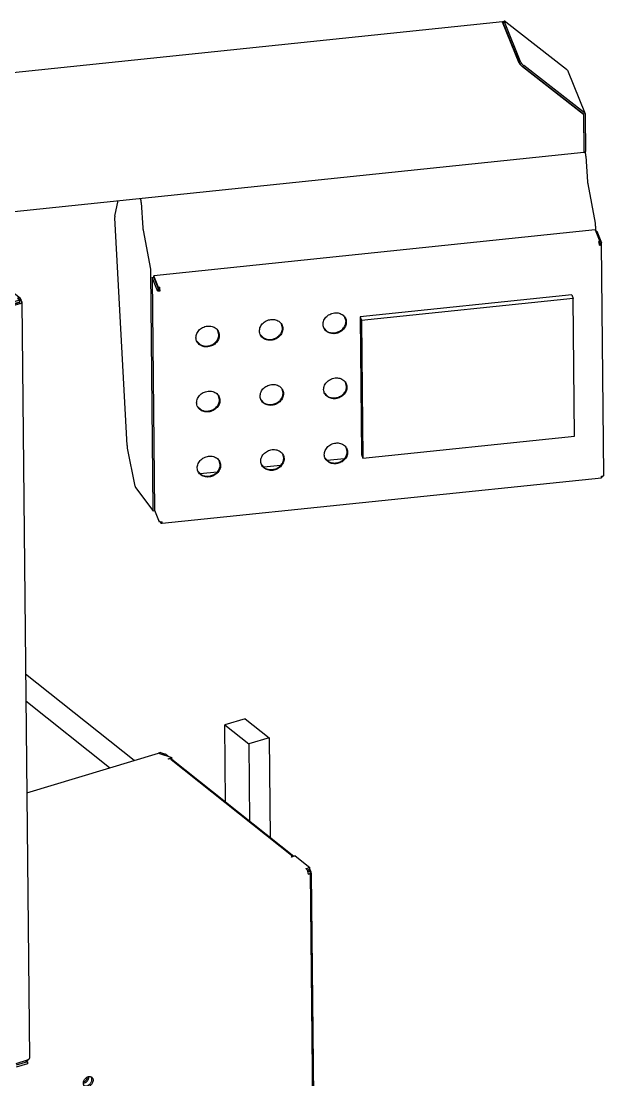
# Model space of a CAD drawing. Header units: millimetres. Extents: x -4653 to 8979, y -13943 to 4840.
# Drawn here: x 6549 to 7089, y -1899 to -918 of the extents above; entities that cross this region are included whole.
import ezdxf

# ---------------------------------------------------------------- set-up
doc = ezdxf.new("R2010")
doc.units = ezdxf.units.MM

# ---------------------------------------------------------------- blocks, each defined once
blk = doc.blocks.new('1__226', base_point=(6737.72, -1674.73))
at = {"color": 7, "linetype": 'Continuous'}
for p, q in [((6756.53, -1564.53), (6737.72, -1570.22)), ((6756.53, -1564.53), (6778.81, -1582.26)), ((6737.72, -1570.22), (6759.99, -1587.95)), ((6738.42, -1641.84), (6737.72, -1570.22)), ((6778.81, -1582.26), (6759.99, -1587.95)), ((6759.99, -1587.95), (6760.7, -1659.58)), ((6778.81, -1582.26), (6779.72, -1674.73))]:
    blk.add_line(p, q, dxfattribs=at)
blk = doc.blocks.new('RICEVITORE__227', base_point=(6737.72, -1674.73))
blk.add_blockref('1__226', (6737.72, -1674.73))
blk = doc.blocks.new('BARRIERA_EMETT__RICEVIT_-AS1-LD-HR-010-JV__228', base_point=(6737.72, -1674.73))
blk.add_blockref('RICEVITORE__227', (6737.72, -1674.73))
blk = doc.blocks.new('GR_QUADRO_ELETTRICO__229', base_point=(5990.94, -1674.73))
blk.add_blockref('BARRIERA_EMETT__RICEVIT_-AS1-LD-HR-010-JV__228', (6737.72, -1674.73))
blk = doc.blocks.new('Lamiera_fe_sp_15-10_sv___230', base_point=(6535.42, -1095.32))
at = {"color": 7, "linetype": 'Continuous'}
for p, q in [((6995.06, -919.07), (6535.42, -966.83)), ((6994.95, -919.1), (6994.94, -919.41)), ((7010.48, -957.5), (6994.94, -919.41)), ((6995.06, -919.07), (6994.95, -919.1)), ((6995.33, -919.13), (6995.06, -919.07)), ((6995.79, -919.38), (6995.33, -919.13)), ((7010.48, -957.5), (7010.85, -958.1)), ((7010.85, -958.1), (7011.55, -958.9)), ((7011.55, -958.9), (7012.45, -959.79)), ((7012.45, -959.79), (7013.44, -960.62)), ((7070.14, -1004.83), (7013.44, -960.62)), ((7070.34, -1004.98), (7070.14, -1004.83)), ((7070.67, -1038.57), (7070.34, -1004.98)), ((6536.69, -1095.32), (7070.42, -1039.86))]:
    blk.add_line(p, q, dxfattribs=at)
blk.add_spline([(7070.42, -1039.86), (7070.43, -1039.85), (7070.51, -1039.75), (7070.6, -1039.54), (7070.64, -1039.28), (7070.66, -1038.95), (7070.67, -1038.57)], degree=3, dxfattribs=at)
blk = doc.blocks.new('Lamiera___231', base_point=(6995.56, -1039.48))
at = {"color": 7, "linetype": 'Continuous'}
for p, q in [((6995.63, -919.54), (6996.66, -918.51)), ((7011, -957.63), (6995.66, -920.02)), ((7012.03, -956.6), (6996.69, -918.99)), ((6998.2, -919.2), (7054.43, -963.04)), ((7069.9, -1004.54), (7013.68, -960.7)), ((7070.93, -1003.5), (7014.71, -959.66)), ((7055.14, -963.97), (7071.65, -1004.44)), ((7070.67, -1038.57), (7070.34, -1005.42)), ((7071.81, -1005.26), (7071.65, -1004.44)), ((7072.15, -1039.33), (7071.81, -1005.26)), ((7070.68, -1039.48), (7070.67, -1038.57)), ((7070.68, -1039.48), (7072.15, -1039.33))]:
    blk.add_line(p, q, dxfattribs=at)
for points in [[(6995.63, -919.54), (6995.6, -919.79), (6995.66, -920.02)], [(6996.66, -918.51), (6996.63, -918.75), (6996.69, -918.99)], [(6998.2, -919.2), (6997.84, -918.93), (6997.5, -918.71), (6997.21, -918.56), (6996.97, -918.47), (6996.76, -918.48), (6996.66, -918.51)], [(7011, -957.63), (7011.22, -958.06), (7011.57, -958.57), (7012.02, -959.12), (7012.55, -959.69), (7013.12, -960.23), (7013.68, -960.7)], [(7012.03, -956.6), (7012.25, -957.02), (7012.6, -957.53), (7013.05, -958.09), (7013.58, -958.65), (7014.15, -959.19), (7014.71, -959.66)], [(7055.14, -963.97), (7054.85, -963.46), (7054.43, -963.04)], [(7070.34, -1005.42), (7070.31, -1005.16), (7070.22, -1004.93), (7070.09, -1004.71), (7069.9, -1004.54)], [(7071.65, -1004.44), (7071.35, -1003.93), (7070.93, -1003.5)]]:
    blk.add_spline(points, degree=3, dxfattribs=at)
blk = doc.blocks.new('RBTISALDA001273_A__232', base_point=(6535.42, -1095.32))
for name, p in [('Lamiera_fe_sp_15-10_sv___230', (6535.42, -1095.32)), ('Lamiera___231', (6995.56, -1039.48))]:
    blk.add_blockref(name, p)
blk = doc.blocks.new('CASSETTA__233', base_point=(6635.64, -1371.92))
at = {"color": 7, "linetype": 'Continuous'}
for p, q in [((7070.56, -1039.67), (7071.44, -1039.87)), ((7072.28, -1043.51), (7073.78, -1067.19)), ((7074.04, -1069.26), (7080.97, -1105.43)), ((6635.72, -1098.94), (6638.75, -1084.71)), ((6659.11, -1082.6), (6659.53, -1082.69)), ((6660.29, -1086.31), (6661.79, -1109.99)), ((6647.11, -1311.64), (6635.66, -1100.77)), ((6662.05, -1112.07), (6668.98, -1148.24)), ((7081.25, -1108.28), (7081.3, -1113.08)), ((6671.43, -1370.36), (6669.26, -1151.09)), ((6654.53, -1349.16), (6647.4, -1314)), ((6832.62, -1325.18), (6848.28, -1323.55)), ((6773.77, -1331.3), (6789.43, -1329.67)), ((6714.91, -1337.41), (6730.57, -1335.78)), ((6654.9, -1350.4), (6671.01, -1371.82)), ((6671.16, -1371.92), (6672.6, -1371.76))]:
    blk.add_line(p, q, dxfattribs=at)
for points in [[(7072.28, -1043.51), (7072.22, -1042.86), (7072.15, -1042.21), (7072.05, -1041.59), (7071.93, -1041.04), (7071.81, -1040.56), (7071.68, -1040.2), (7071.53, -1039.96), (7071.44, -1039.87)], [(7073.78, -1067.19), (7073.82, -1067.72), (7073.88, -1068.25), (7073.95, -1068.77), (7074.04, -1069.26)], [(6660.29, -1086.31), (6660.23, -1085.66), (6660.16, -1085.02), (6660.06, -1084.4), (6659.95, -1083.84), (6659.82, -1083.37), (6659.69, -1083.01), (6659.58, -1082.78), (6659.53, -1082.69)], [(6635.72, -1098.94), (6635.67, -1099.28), (6635.65, -1099.71), (6635.64, -1100.21), (6635.66, -1100.77)], [(7081.25, -1108.28), (7081.23, -1107.59), (7081.17, -1106.86), (7081.08, -1106.12), (7080.97, -1105.43)], [(6661.79, -1109.99), (6661.83, -1110.52), (6661.89, -1111.06), (6661.96, -1111.58), (6662.05, -1112.07)], [(6669.26, -1151.09), (6669.24, -1150.4), (6669.18, -1149.66), (6669.09, -1148.93), (6668.98, -1148.24)], [(6647.11, -1311.64), (6647.15, -1312.24), (6647.22, -1312.85), (6647.3, -1313.45), (6647.4, -1314)], [(6654.53, -1349.16), (6654.64, -1349.62), (6654.75, -1350.01), (6654.85, -1350.29), (6654.9, -1350.4)], [(6671.01, -1371.82), (6671.03, -1371.83), (6671.16, -1371.92)], [(6671.16, -1371.92), (6671.24, -1371.8), (6671.36, -1371.48), (6671.41, -1370.99), (6671.43, -1370.36)]]:
    blk.add_spline(points, degree=3, dxfattribs=at)
blk = doc.blocks.new('COPERCHIO__234', base_point=(6670.35, -1383.59))
at = {"color": 7, "linetype": 'Continuous'}
for p, q in [((7080.79, -1111.82), (6671.88, -1154.3)), ((7080.79, -1111.82), (7085.16, -1122.53)), ((7082.34, -1113.03), (7081.33, -1113.14)), ((7082.34, -1113.03), (7086.71, -1123.74)), ((7085.16, -1122.53), (7084.25, -1122.63)), ((7085.24, -1123.9), (7084.57, -1123.89)), ((7085.24, -1123.9), (7085.16, -1122.53)), ((7085.17, -1123.72), (7085.24, -1123.9)), ((7085.24, -1123.9), (7086.71, -1123.74)), ((7085.25, -1124.71), (7085.24, -1123.9)), ((7086.72, -1124.55), (7085.25, -1124.71)), ((7086.72, -1124.55), (7086.71, -1123.74)), ((7086.77, -1124.78), (7086.72, -1124.55)), ((7088.88, -1338.79), (7086.77, -1124.78)), ((6670.35, -1155.84), (6671.83, -1155.68)), ((6670.35, -1155.84), (6672.48, -1371.46)), ((6674.72, -1166.55), (6670.35, -1155.84)), ((6671.83, -1155.68), (6671.88, -1154.3)), ((6676.19, -1166.39), (6671.83, -1155.68)), ((6676.19, -1166.39), (6671.83, -1155.68)), ((6676.25, -1165.02), (6671.88, -1154.3)), ((6674.72, -1166.55), (6676.19, -1166.39)), ((6674.72, -1166.55), (6674.73, -1167.36)), ((6676.25, -1165.02), (6676.19, -1166.39)), ((6677.17, -1166.23), (6676.19, -1166.39)), ((6676.19, -1166.39), (6676.2, -1167.21)), ((6677.16, -1164.92), (6676.25, -1165.02)), ((6677.16, -1164.92), (6677.17, -1166.23)), ((6674.73, -1167.36), (6676.2, -1167.21)), ((6677.67, -1168.29), (6677.38, -1167.58)), ((6849.99, -1196.43), (6849.04, -1192.95)), ((6732.28, -1208.66), (6731.33, -1205.18)), ((6791.14, -1202.54), (6790.19, -1199.06)), ((6829.65, -1202.86), (6832.55, -1205.76)), ((6711.94, -1215.09), (6714.84, -1217.99)), ((6770.8, -1208.97), (6773.69, -1211.87)), ((6850.59, -1256.7), (6849.64, -1253.22)), ((6791.73, -1262.81), (6790.78, -1259.33)), ((6830.25, -1263.13), (6833.14, -1266.03)), ((6732.87, -1268.93), (6731.92, -1265.45)), ((6771.39, -1269.24), (6774.29, -1272.14)), ((6712.54, -1275.36), (6715.43, -1278.26)), ((6851.18, -1316.97), (6850.23, -1313.49)), ((6792.33, -1323.08), (6791.37, -1319.6)), ((6830.84, -1323.4), (6833.74, -1326.3)), ((6733.47, -1329.2), (6732.52, -1325.72)), ((6771.99, -1329.51), (6774.88, -1332.41)), ((6679.55, -1383.59), (7086.64, -1341.3)), ((6713.13, -1335.63), (6716.03, -1338.53)), ((7086.79, -1340.96), (7087.31, -1340.9)), ((7087.31, -1340.9), (7087.24, -1339.96)), ((7088.84, -1339.37), (7088.46, -1339.5)), ((7088.84, -1339.37), (7088.88, -1338.97)), ((6672.48, -1371.46), (6676.85, -1382.17)), ((6676.84, -1381.36), (6676.85, -1382.17)), ((6677.79, -1382.08), (6676.85, -1382.17)), ((6677.79, -1382.08), (6678.4, -1383.39)), ((6678.39, -1382.22), (6678.4, -1383.39)), ((6679.32, -1383.29), (6679.31, -1382.3)), ((6678.4, -1383.39), (6679.32, -1383.29))]:
    blk.add_line(p, q, dxfattribs=at)
for points in [[(7084.75, -1126), (7084.78, -1125.4), (7084.73, -1124.76), (7084.6, -1124.11), (7084.49, -1123.51), (7084.37, -1123.01), (7084.25, -1122.63)], [(7084.75, -1126), (7085.3, -1125.91), (7085.79, -1125.76), (7086.2, -1125.56), (7086.51, -1125.33), (7086.7, -1125.06), (7086.77, -1124.78)], [(7084.82, -1125.21), (7085.04, -1125.11), (7085.19, -1124.99), (7085.25, -1124.81), (7085.25, -1124.71)], [(6677.67, -1168.29), (6677.65, -1167.69), (6677.59, -1167.04), (6677.51, -1166.4), (6677.41, -1165.81), (6677.29, -1165.3), (6677.16, -1164.92)], [(6677.38, -1167.58), (6677.37, -1167.34), (6677.35, -1167.08), (6677.31, -1166.82), (6677.27, -1166.59), (6677.21, -1166.35), (6677.17, -1166.23)], [(6674.73, -1167.36), (6674.94, -1167.66), (6675.3, -1167.92), (6675.79, -1168.13), (6676.38, -1168.26), (6677.02, -1168.32), (6677.67, -1168.29)], [(6676.2, -1167.21), (6676.27, -1167.29), (6676.43, -1167.43), (6676.63, -1167.51), (6676.86, -1167.57), (6677.12, -1167.59), (6677.38, -1167.58)], [(6770.45, -1208.53), (6771.41, -1210.26), (6772.78, -1211.72), (6774.49, -1212.87), (6776.47, -1213.65), (6778.63, -1214.02), (6780.88, -1213.97), (6783.12, -1213.5), (6785.25, -1212.63), (6787.17, -1211.4), (6788.82, -1209.86), (6790.1, -1208.09), (6790.97, -1206.15), (6791.39, -1204.13), (6791.34, -1202.13), (6790.82, -1200.22), (6789.86, -1198.5), (6788.49, -1197.03), (6786.78, -1195.88), (6784.8, -1195.1), (6782.64, -1194.73), (6780.4, -1194.78), (6778.16, -1195.25), (6776.03, -1196.12), (6774.1, -1197.35), (6772.46, -1198.89), (6771.17, -1200.66), (6770.3, -1202.6), (6769.88, -1204.62), (6769.93, -1206.62), (6770.45, -1208.53)], [(6829.31, -1202.41), (6830.27, -1204.14), (6831.64, -1205.61), (6833.35, -1206.76), (6835.33, -1207.53), (6837.49, -1207.9), (6839.73, -1207.85), (6841.97, -1207.38), (6844.1, -1206.51), (6846.03, -1205.28), (6847.67, -1203.75), (6848.96, -1201.97), (6849.83, -1200.03), (6850.25, -1198.02), (6850.2, -1196.01), (6849.68, -1194.11), (6848.71, -1192.38), (6847.35, -1190.91), (6845.64, -1189.76), (6843.66, -1188.99), (6841.5, -1188.62), (6839.25, -1188.67), (6837.01, -1189.14), (6834.88, -1190.01), (6832.96, -1191.24), (6831.31, -1192.77), (6830.03, -1194.55), (6829.16, -1196.49), (6828.74, -1198.5), (6828.79, -1200.51), (6829.31, -1202.41)], [(6711.6, -1214.64), (6712.56, -1216.37), (6713.93, -1217.84), (6715.64, -1218.99), (6717.61, -1219.76), (6719.77, -1220.13), (6722.02, -1220.08), (6724.26, -1219.61), (6726.39, -1218.74), (6728.32, -1217.51), (6729.96, -1215.98), (6731.24, -1214.2), (6732.12, -1212.26), (6732.54, -1210.25), (6732.48, -1208.24), (6731.97, -1206.34), (6731, -1204.61), (6729.64, -1203.14), (6727.93, -1201.99), (6725.95, -1201.22), (6723.79, -1200.85), (6721.54, -1200.9), (6719.3, -1201.37), (6717.17, -1202.24), (6715.24, -1203.47), (6713.6, -1205), (6712.32, -1206.78), (6711.45, -1208.72), (6711.03, -1210.73), (6711.08, -1212.74), (6711.6, -1214.64)], [(6782.84, -1212.78), (6784.56, -1212.11), (6786.17, -1211.2), (6787.61, -1210.08), (6788.84, -1208.78), (6789.84, -1207.33), (6790.56, -1205.78), (6791, -1204.17), (6791.14, -1202.54)], [(6832.55, -1205.76), (6833.89, -1206.43), (6835.35, -1206.9), (6836.89, -1207.16), (6838.49, -1207.21), (6840.1, -1207.04), (6841.69, -1206.66)], [(6841.69, -1206.66), (6843.42, -1205.99), (6845.02, -1205.09), (6846.46, -1203.96), (6847.7, -1202.66), (6848.69, -1201.21), (6849.42, -1199.66), (6849.85, -1198.05), (6849.99, -1196.43)], [(6723.98, -1218.89), (6725.71, -1218.22), (6727.31, -1217.32), (6728.75, -1216.19), (6729.99, -1214.89), (6730.98, -1213.44), (6731.71, -1211.89), (6732.14, -1210.28), (6732.28, -1208.66)], [(6773.69, -1211.87), (6775.03, -1212.54), (6776.49, -1213.01), (6778.04, -1213.28), (6779.63, -1213.33), (6781.25, -1213.16), (6782.84, -1212.78)], [(6714.84, -1217.99), (6716.18, -1218.66), (6717.64, -1219.13), (6719.18, -1219.39), (6720.78, -1219.44), (6722.39, -1219.27), (6723.98, -1218.89)], [(6771.05, -1268.8), (6772.01, -1270.53), (6773.38, -1271.99), (6775.09, -1273.14), (6777.06, -1273.92), (6779.22, -1274.29), (6781.47, -1274.24), (6783.71, -1273.77), (6785.84, -1272.9), (6787.77, -1271.67), (6789.41, -1270.13), (6790.69, -1268.36), (6791.57, -1266.42), (6791.99, -1264.4), (6791.94, -1262.4), (6791.42, -1260.49), (6790.45, -1258.77), (6789.09, -1257.3), (6787.38, -1256.15), (6785.4, -1255.37), (6783.24, -1255), (6780.99, -1255.05), (6778.75, -1255.52), (6776.62, -1256.39), (6774.7, -1257.62), (6773.05, -1259.16), (6771.77, -1260.93), (6770.9, -1262.87), (6770.48, -1264.89), (6770.53, -1266.89), (6771.05, -1268.8)], [(6829.9, -1262.69), (6830.87, -1264.41), (6832.23, -1265.88), (6833.94, -1267.03), (6835.92, -1267.8), (6838.08, -1268.17), (6840.33, -1268.12), (6842.57, -1267.65), (6844.7, -1266.78), (6846.62, -1265.56), (6848.27, -1264.02), (6849.55, -1262.24), (6850.42, -1260.3), (6850.84, -1258.29), (6850.79, -1256.28), (6850.27, -1254.38), (6849.31, -1252.65), (6847.94, -1251.18), (6846.23, -1250.03), (6844.25, -1249.26), (6842.09, -1248.89), (6839.85, -1248.94), (6837.61, -1249.41), (6835.48, -1250.28), (6833.55, -1251.51), (6831.91, -1253.04), (6830.62, -1254.82), (6829.75, -1256.76), (6829.33, -1258.77), (6829.38, -1260.78), (6829.9, -1262.69)], [(6712.19, -1274.92), (6713.15, -1276.64), (6714.52, -1278.11), (6716.23, -1279.26), (6718.21, -1280.03), (6720.37, -1280.4), (6722.62, -1280.35), (6724.85, -1279.88), (6726.98, -1279.01), (6728.91, -1277.79), (6730.55, -1276.25), (6731.84, -1274.47), (6732.71, -1272.53), (6733.13, -1270.52), (6733.08, -1268.51), (6732.56, -1266.61), (6731.6, -1264.88), (6730.23, -1263.41), (6728.52, -1262.26), (6726.54, -1261.49), (6724.38, -1261.12), (6722.13, -1261.17), (6719.9, -1261.64), (6717.77, -1262.51), (6715.84, -1263.74), (6714.2, -1265.27), (6712.91, -1267.05), (6712.04, -1268.99), (6711.62, -1271), (6711.67, -1273.01), (6712.19, -1274.92)], [(6783.43, -1273.05), (6785.16, -1272.38), (6786.76, -1271.47), (6788.2, -1270.35), (6789.44, -1269.05), (6790.43, -1267.6), (6791.16, -1266.05), (6791.59, -1264.44), (6791.73, -1262.81)], [(6842.29, -1266.93), (6844.01, -1266.26), (6845.62, -1265.36), (6847.06, -1264.23), (6848.29, -1262.93), (6849.29, -1261.48), (6850.01, -1259.93), (6850.45, -1258.32), (6850.59, -1256.7)], [(6724.58, -1279.16), (6726.3, -1278.49), (6727.91, -1277.59), (6729.35, -1276.46), (6730.58, -1275.16), (6731.57, -1273.71), (6732.3, -1272.16), (6732.74, -1270.55), (6732.87, -1268.93)], [(6774.29, -1272.14), (6775.63, -1272.81), (6777.09, -1273.29), (6778.63, -1273.55), (6780.23, -1273.6), (6781.84, -1273.43), (6783.43, -1273.05)], [(6833.14, -1266.03), (6834.48, -1266.7), (6835.94, -1267.17), (6837.49, -1267.43), (6839.08, -1267.48), (6840.7, -1267.31), (6842.29, -1266.93)], [(6715.43, -1278.26), (6716.77, -1278.93), (6718.23, -1279.4), (6719.78, -1279.66), (6721.37, -1279.71), (6722.99, -1279.54), (6724.58, -1279.16)], [(6830.5, -1322.96), (6831.46, -1324.68), (6832.83, -1326.15), (6834.54, -1327.3), (6836.51, -1328.07), (6838.67, -1328.44), (6840.92, -1328.39), (6843.16, -1327.92), (6845.29, -1327.05), (6847.22, -1325.83), (6848.86, -1324.29), (6850.15, -1322.51), (6851.02, -1320.57), (6851.44, -1318.56), (6851.39, -1316.55), (6850.87, -1314.65), (6849.9, -1312.92), (6848.54, -1311.45), (6846.83, -1310.31), (6844.85, -1309.53), (6842.69, -1309.16), (6840.44, -1309.21), (6838.2, -1309.68), (6836.07, -1310.55), (6834.15, -1311.78), (6832.5, -1313.31), (6831.22, -1315.09), (6830.35, -1317.03), (6829.93, -1319.04), (6829.98, -1321.05), (6830.5, -1322.96)], [(6712.79, -1335.19), (6713.75, -1336.91), (6715.12, -1338.38), (6716.82, -1339.53), (6718.8, -1340.3), (6720.96, -1340.67), (6723.21, -1340.62), (6725.45, -1340.15), (6727.58, -1339.28), (6729.51, -1338.06), (6731.15, -1336.52), (6732.43, -1334.74), (6733.3, -1332.8), (6733.72, -1330.79), (6733.67, -1328.78), (6733.16, -1326.88), (6732.19, -1325.15), (6730.83, -1323.68), (6729.12, -1322.53), (6727.14, -1321.76), (6724.98, -1321.39), (6722.73, -1321.44), (6720.49, -1321.91), (6718.36, -1322.78), (6716.43, -1324.01), (6714.79, -1325.54), (6713.51, -1327.32), (6712.64, -1329.26), (6712.22, -1331.27), (6712.27, -1333.28), (6712.79, -1335.19)], [(6771.64, -1329.07), (6772.6, -1330.8), (6773.97, -1332.26), (6775.68, -1333.41), (6777.66, -1334.19), (6779.82, -1334.56), (6782.07, -1334.51), (6784.31, -1334.04), (6786.43, -1333.17), (6788.36, -1331.94), (6790, -1330.4), (6791.29, -1328.63), (6792.16, -1326.69), (6792.58, -1324.67), (6792.53, -1322.67), (6792.01, -1320.76), (6791.05, -1319.04), (6789.68, -1317.57), (6787.97, -1316.42), (6785.99, -1315.64), (6783.83, -1315.27), (6781.58, -1315.32), (6779.35, -1315.79), (6777.22, -1316.66), (6775.29, -1317.89), (6773.65, -1319.43), (6772.36, -1321.2), (6771.49, -1323.14), (6771.07, -1325.16), (6771.12, -1327.16), (6771.64, -1329.07)], [(6784.03, -1333.32), (6785.75, -1332.65), (6787.36, -1331.74), (6788.8, -1330.62), (6790.03, -1329.32), (6791.02, -1327.87), (6791.75, -1326.32), (6792.19, -1324.71), (6792.33, -1323.08)], [(6842.88, -1327.2), (6844.61, -1326.53), (6846.21, -1325.63), (6847.65, -1324.5), (6848.89, -1323.2), (6849.88, -1321.75), (6850.61, -1320.2), (6851.04, -1318.59), (6851.18, -1316.97)], [(6725.17, -1339.43), (6726.9, -1338.76), (6728.5, -1337.86), (6729.94, -1336.73), (6731.17, -1335.43), (6732.17, -1333.98), (6732.9, -1332.43), (6733.33, -1330.82), (6733.47, -1329.2)], [(6774.88, -1332.41), (6776.22, -1333.08), (6777.68, -1333.56), (6779.23, -1333.82), (6780.82, -1333.87), (6782.44, -1333.7), (6784.03, -1333.32)], [(6833.74, -1326.3), (6835.08, -1326.97), (6836.54, -1327.44), (6838.08, -1327.7), (6839.68, -1327.75), (6841.29, -1327.58), (6842.88, -1327.2)], [(6716.03, -1338.53), (6717.37, -1339.2), (6718.83, -1339.67), (6720.37, -1339.93), (6721.97, -1339.98), (6723.58, -1339.81), (6725.17, -1339.43)], [(7086.64, -1341.3), (7086.71, -1341.2), (7086.81, -1340.94), (7086.85, -1340.53), (7086.87, -1340)], [(7086.87, -1340), (7087.41, -1339.91), (7087.9, -1339.77), (7088.32, -1339.57), (7088.62, -1339.33), (7088.82, -1339.07), (7088.88, -1338.79)], [(6676.84, -1381.36), (6677.06, -1381.66), (6677.46, -1381.92), (6677.94, -1382.13), (6678.49, -1382.27), (6679.11, -1382.31), (6679.78, -1382.3)], [(6679.55, -1383.59), (6679.62, -1383.5), (6679.73, -1383.23), (6679.77, -1382.83), (6679.78, -1382.3)], [(6679.32, -1383.29), (6679.41, -1383.48), (6679.55, -1383.59)]]:
    blk.add_spline(points, degree=3, dxfattribs=at)
blk = doc.blocks.new('TOUCH__235', base_point=(6863, -1323.18))
at = {"color": 7, "linetype": 'Continuous'}
for p, q in [((7059.19, -1171.94), (6863, -1192.32)), ((7060.54, -1175.27), (6864.36, -1195.65)), ((7059.19, -1171.94), (7060.54, -1175.27)), ((7061.8, -1302.8), (7060.54, -1175.27)), ((6863, -1192.32), (6864.36, -1195.65)), ((6863, -1192.32), (6864.26, -1319.85)), ((6864.36, -1195.65), (6865.62, -1323.18)), ((6865.62, -1323.18), (7061.8, -1302.8)), ((6864.26, -1319.85), (6865.62, -1323.18))]:
    blk.add_line(p, q, dxfattribs=at)
blk = doc.blocks.new('CASSETTA_ETA_04_1__236', base_point=(6635.64, -1383.59))
for name, p in [('CASSETTA__233', (6635.64, -1371.92)), ('COPERCHIO__234', (6670.35, -1383.59)), ('TOUCH__235', (6863, -1323.18))]:
    blk.add_blockref(name, p)
blk = doc.blocks.new('LAMIERA_Fe_Sp_2_SV_843x1075__254', base_point=(6537.91, -1887.3))
at = {"color": 7, "linetype": 'Continuous'}
for p, q in [((6537.91, -1179.62), (6547.8, -1176.63)), ((6548.25, -1175.35), (6538.09, -1167.25)), ((6545.73, -1174.98), (6547.8, -1176.63)), ((6547.74, -1178.31), (6547.8, -1176.63)), ((6538.93, -1181.07), (6547.74, -1178.31)), ((6546.8, -1179.3), (6539.15, -1181.61)), ((6547.83, -1180.13), (6539.27, -1182.72)), ((6540.89, -1181.09), (6540.81, -1180.5)), ((6542.6, -1180.57), (6542.52, -1179.98)), ((6544.95, -1179.25), (6545.06, -1179.41)), ((6545.06, -1179.41), (6545.19, -1179.79)), ((6549.18, -1177.44), (6547.81, -1177.86)), ((6549.76, -1178.44), (6556.67, -1878.97)), ((6544.33, -1883.81), (6554.74, -1880.66)), ((6554.76, -1882.41), (6544.35, -1885.56)), ((6553.17, -1881.14), (6554.76, -1882.41)), ((6554.76, -1882.41), (6554.78, -1884.15)), ((6555.12, -1880.75), (6555.3, -1880.41)), ((6554.78, -1884.15), (6544.36, -1887.3))]:
    blk.add_line(p, q, dxfattribs=at)
for points in [[(6548.25, -1175.35), (6547.72, -1175.03), (6547.1, -1174.86), (6546.43, -1174.84), (6545.73, -1174.98)], [(6549.18, -1177.44), (6549.12, -1176.81), (6548.93, -1176.24), (6548.64, -1175.75), (6548.25, -1175.35)], [(6546.8, -1179.3), (6547.11, -1179.19), (6547.37, -1179.04), (6547.57, -1178.88), (6547.7, -1178.69), (6547.76, -1178.51), (6547.74, -1178.31)], [(6547.83, -1180.13), (6548.39, -1179.93), (6548.86, -1179.68), (6549.25, -1179.4), (6549.53, -1179.1), (6549.7, -1178.77), (6549.76, -1178.44)], [(6549.76, -1178.44), (6549.72, -1178.18), (6549.61, -1177.92), (6549.43, -1177.67), (6549.18, -1177.44)], [(6554.01, -1881.84), (6554.6, -1881.34), (6555.12, -1880.75)], [(6554.74, -1880.66), (6555.3, -1880.46), (6555.78, -1880.21), (6556.16, -1879.94), (6556.44, -1879.63), (6556.62, -1879.3), (6556.67, -1878.97)]]:
    blk.add_spline(points, degree=3, dxfattribs=at)
blk = doc.blocks.new('CARTER_LATERALE_SX_CON_FORO_VETRO_FISSO__255', base_point=(6537.91, -1887.3))
blk.add_blockref('LAMIERA_Fe_Sp_2_SV_843x1075__254', (6537.91, -1887.3))
blk = doc.blocks.new('ASSIEME_CABINA_GS4_SINT_DX__328', base_point=(4445.98, -3076.92))
blk.add_blockref('CARTER_LATERALE_SX_CON_FORO_VETRO_FISSO__255', (6537.91, -1887.3))
blk = doc.blocks.new('FIT_GR_CABINA_GS4_SINT_SX_130047_MAURI__329', base_point=(4445.98, -3076.92))
blk.add_blockref('ASSIEME_CABINA_GS4_SINT_DX__328', (4445.98, -3076.92))
blk = doc.blocks.new('CARTER_FRONT__DX_COP_TRASP_INGR___390', base_point=(6553.16, -1916.22))
at = {"color": 7, "linetype": 'Continuous'}
for p, q in [((6653.59, -1603.26), (6553.16, -1523.28)), ((6678.1, -1595.9), (6676.39, -1596.42)), ((6676.39, -1596.42), (6681.05, -1598.03)), ((6678.1, -1595.9), (6682.76, -1597.52)), ((6682.76, -1597.52), (6681.05, -1598.03)), ((6685.23, -1599.48), (6682.76, -1597.52)), ((6738.42, -1641.84), (6688.74, -1602.27)), ((6801.53, -1692.1), (6738.42, -1641.84)), ((6816.46, -1704.1), (6816.72, -1704.39)), ((6817.7, -1707.57), (6819.74, -1914.59))]:
    blk.add_line(p, q, dxfattribs=at)
for points in [[(6817.7, -1707.57), (6817.66, -1707.04), (6817.57, -1706.48), (6817.42, -1705.91), (6817.23, -1705.36), (6816.99, -1704.85), (6816.72, -1704.39)], [(6819.06, -1916.22), (6819.35, -1916.04), (6819.57, -1915.69), (6819.7, -1915.2), (6819.74, -1914.59)]]:
    blk.add_spline(points, degree=3, dxfattribs=at)
blk = doc.blocks.new('LAMIERA_Fe_Sp_20_10_SV_1093x580__396', base_point=(6554.25, -2492.03))
at = {"color": 7, "linetype": 'Continuous'}
for p, q in [((6554.25, -1633.29), (6676.3, -1596.39)), ((6676.3, -1596.39), (6688.49, -1600.61)), ((6685.07, -1601.64), (6688.49, -1600.61)), ((6685.6, -1601.95), (6685.07, -1601.64)), ((6688.13, -1602.31), (6801.06, -1692.25)), ((6688.77, -1602.51), (6688.48, -1602.6)), ((6688.77, -1602.51), (6688.49, -1600.61)), ((6799.13, -1692.54), (6799.3, -1692.49)), ((6799.39, -1692.75), (6799.13, -1692.54)), ((6802.98, -1691.66), (6799.39, -1692.75)), ((6802.98, -1691.66), (6816.45, -1702.39)), ((6813.02, -1703.42), (6816.45, -1702.39)), ((6816.46, -1704.14), (6814.1, -1704.85)), ((6814.76, -1705.09), (6814.36, -1704.77)), ((6816.47, -1704.57), (6814.76, -1705.09)), ((6814.77, -1706.4), (6814.76, -1705.09)), ((6816.48, -1705.88), (6814.77, -1706.4)), ((6816.47, -1704.57), (6816.07, -1704.26)), ((6816.46, -1704.14), (6816.45, -1702.39)), ((6816.48, -1705.88), (6816.47, -1704.57)), ((6824, -2410.03), (6817.06, -1706.88)), ((6613.67, -1896.31), (6614.12, -1896.74)), ((6614.36, -1966.18), (6614.81, -1966.62)), ((6707.4, -2330.62), (6707.15, -2332.07)), ((6703.61, -2335.57), (6703.38, -2335.59)), ((6626.63, -2358.84), (6626.4, -2358.87)), ((6630.42, -2353.89), (6630.16, -2355.34)), ((6823.44, -2410.97), (6823.45, -2412.53)), ((6715.34, -2445.89), (6821.15, -2413.9)), ((6821.88, -2413.01), (6823.45, -2412.53)), ((6704.65, -2440.39), (6704.42, -2440.41)), ((6708.43, -2435.43), (6708.18, -2436.89)), ((6631.45, -2458.71), (6631.2, -2460.16)), ((6627.67, -2463.66), (6627.43, -2463.68)), ((6562.72, -2492.03), (6620.43, -2474.58))]:
    blk.add_line(p, q, dxfattribs=at)
for points in [[(6688.13, -1602.31), (6687.6, -1602), (6686.98, -1601.83), (6686.31, -1601.81), (6685.6, -1601.95)], [(6800.61, -1692.36), (6799.97, -1692.36), (6799.3, -1692.49)], [(6815.13, -1708.57), (6815.08, -1707.85), (6814.96, -1707.11), (6814.76, -1706.35), (6814.5, -1705.61), (6814.18, -1704.93), (6813.82, -1704.32), (6813.43, -1703.81), (6813.02, -1703.42)], [(6817.06, -1706.88), (6817.02, -1706.62), (6816.91, -1706.36), (6816.73, -1706.11), (6816.48, -1705.88)], [(6815, -1707.14), (6815.06, -1706.95), (6815.04, -1706.76), (6814.92, -1706.61), (6814.77, -1706.4)], [(6815.13, -1708.57), (6815.68, -1708.37), (6816.16, -1708.12), (6816.55, -1707.84), (6816.83, -1707.54), (6817, -1707.21), (6817.06, -1706.88)], [(6614.4, -1896.67), (6613.57, -1896.21), (6612.59, -1896), (6611.54, -1896.08), (6610.45, -1896.43), (6609.41, -1897.03), (6608.47, -1897.85), (6607.68, -1898.84), (6607.09, -1899.94), (6606.74, -1901.1), (6606.64, -1902.23), (6606.8, -1903.28), (6607.22, -1904.18), (6607.86, -1904.89), (6608.69, -1905.35), (6609.66, -1905.56), (6610.72, -1905.48), (6611.8, -1905.13), (6612.85, -1904.53), (6613.79, -1903.71), (6614.58, -1902.72), (6615.17, -1901.61), (6615.52, -1900.46), (6615.62, -1899.33), (6615.46, -1898.28), (6615.04, -1897.38), (6614.4, -1896.67)], [(6607.33, -1904.39), (6608.19, -1904.68), (6609.14, -1904.73), (6610.14, -1904.54), (6611.14, -1904.12), (6612.08, -1903.5), (6612.93, -1902.69), (6613.63, -1901.75), (6614.16, -1900.72)], [(6614.16, -1900.72), (6614.48, -1899.65), (6614.58, -1898.6), (6614.46, -1897.61), (6614.12, -1896.74)], [(6615.09, -1966.55), (6614.26, -1966.08), (6613.28, -1965.88), (6612.23, -1965.96), (6611.14, -1966.31), (6610.1, -1966.91), (6609.16, -1967.73), (6608.37, -1968.72), (6607.78, -1969.82), (6607.43, -1970.97), (6607.33, -1972.11), (6607.49, -1973.16), (6607.91, -1974.06), (6608.55, -1974.77), (6609.38, -1975.23), (6610.35, -1975.43), (6611.41, -1975.36), (6612.49, -1975.01), (6613.54, -1974.41), (6614.48, -1973.59), (6615.27, -1972.6), (6615.86, -1971.49), (6616.21, -1970.34), (6616.31, -1969.21), (6616.14, -1968.16), (6615.73, -1967.26), (6615.09, -1966.55)], [(6608.02, -1974.27), (6608.87, -1974.55), (6609.83, -1974.61), (6610.83, -1974.42), (6611.83, -1974), (6612.77, -1973.38), (6613.62, -1972.57), (6614.32, -1971.63), (6614.85, -1970.6), (6615.17, -1969.53), (6615.27, -1968.48), (6615.15, -1967.49), (6614.81, -1966.62)], [(6703.61, -2335.57), (6704.36, -2335.27), (6705.08, -2334.83), (6705.75, -2334.26), (6706.32, -2333.6)], [(6706.32, -2333.6), (6706.8, -2332.86), (6707.15, -2332.07)], [(6626.63, -2358.84), (6627.38, -2358.54), (6628.1, -2358.1), (6628.76, -2357.53), (6629.34, -2356.87)], [(6629.34, -2356.87), (6629.81, -2356.13), (6630.16, -2355.34)], [(6821.15, -2413.9), (6821.54, -2413.65), (6821.83, -2413.19), (6822.01, -2412.53), (6822.07, -2411.72)], [(6822.07, -2411.72), (6822.62, -2411.52), (6823.1, -2411.28), (6823.49, -2411), (6823.77, -2410.69), (6823.94, -2410.37), (6824, -2410.03)], [(6704.65, -2440.39), (6705.4, -2440.09), (6706.12, -2439.64), (6706.78, -2439.08), (6707.36, -2438.41)], [(6707.36, -2438.41), (6707.83, -2437.67), (6708.18, -2436.89)], [(6630.38, -2461.69), (6630.85, -2460.95), (6631.2, -2460.16)], [(6627.67, -2463.66), (6628.42, -2463.36), (6629.14, -2462.92), (6629.8, -2462.35), (6630.38, -2461.69)]]:
    blk.add_spline(points, degree=3, dxfattribs=at)
blk = doc.blocks.new('PIATTO_Fe_20x10_L100_1_1_1', base_point=(6606.69, -1974.65))
at = {"color": 7, "linetype": 'Continuous'}
for p, q in [((6608.29, -1901.85), (6606.69, -1902.34)), ((6607.27, -1900.74), (6606.91, -1900.78)), ((6610.19, -1896.58), (6610.24, -1896.78)), ((6611.68, -1896.13), (6611.74, -1896.33)), ((6613.67, -1896.31), (6614.12, -1896.74)), ((6607.96, -1970.62), (6607.6, -1970.66)), ((6610.88, -1966.46), (6610.93, -1966.66)), ((6612.37, -1966.01), (6612.42, -1966.21)), ((6614.36, -1966.18), (6614.81, -1966.62)), ((6608.98, -1971.73), (6607.38, -1972.22))]:
    blk.add_line(p, q, dxfattribs=at)
for points in [[(6607.27, -1900.74), (6607.86, -1900.51), (6608.42, -1900.16), (6608.93, -1899.73), (6609.38, -1899.21), (6609.75, -1898.63), (6610.02, -1898.02), (6610.19, -1897.39), (6610.24, -1896.78)], [(6607.33, -1904.39), (6608.19, -1904.68), (6609.14, -1904.73), (6610.14, -1904.54), (6611.14, -1904.12), (6612.08, -1903.5), (6612.93, -1902.69), (6613.63, -1901.75), (6614.16, -1900.72), (6614.48, -1899.65), (6614.58, -1898.6), (6614.46, -1897.61), (6614.12, -1896.74)], [(6608.29, -1901.85), (6609.23, -1901.23), (6610.08, -1900.42), (6610.78, -1899.48), (6611.31, -1898.45), (6611.63, -1897.38), (6611.74, -1896.33)], [(6607.96, -1970.62), (6608.55, -1970.39), (6609.11, -1970.04), (6609.62, -1969.6), (6610.07, -1969.09), (6610.44, -1968.51), (6610.71, -1967.9), (6610.88, -1967.27), (6610.93, -1966.66)], [(6608.02, -1974.27), (6608.88, -1974.55), (6609.83, -1974.61), (6610.83, -1974.42), (6611.83, -1974), (6612.77, -1973.38), (6613.62, -1972.57), (6614.32, -1971.63), (6614.85, -1970.6), (6615.17, -1969.53), (6615.27, -1968.48), (6615.15, -1967.49), (6614.81, -1966.62)], [(6608.98, -1971.73), (6609.92, -1971.11), (6610.77, -1970.3), (6611.47, -1969.36), (6612, -1968.33), (6612.32, -1967.26), (6612.42, -1966.21)]]:
    blk.add_spline(points, degree=3, dxfattribs=at)
blk = doc.blocks.new('LAMIERA_Fe_Sp_2_SV_150x110__397', base_point=(6618.97, -2476.43))
at = {"color": 7, "linetype": 'Continuous'}
for p, q in [((6710.47, -2317.55), (6621.51, -2344.45)), ((6711.5, -2318.38), (6622.55, -2345.27)), ((6712.36, -2317.83), (6713.4, -2318.65)), ((6715.34, -2446), (6714.1, -2320.22)), ((6707.36, -2330.46), (6707.23, -2330.29)), ((6703.03, -2335.46), (6703.49, -2335.64)), ((6618.97, -2347.84), (6620.21, -2473.62)), ((6620.01, -2348.67), (6621.25, -2474.45)), ((6626.05, -2358.73), (6626.51, -2358.91)), ((6630.38, -2353.73), (6630.25, -2353.57)), ((6704.06, -2440.28), (6704.53, -2440.45)), ((6708.4, -2435.28), (6708.26, -2435.11)), ((6623.84, -2476.29), (6712.8, -2449.4)), ((6631.42, -2458.55), (6631.28, -2458.39)), ((6627.08, -2463.55), (6627.54, -2463.73)), ((6621.95, -2476.02), (6620.91, -2475.19))]:
    blk.add_line(p, q, dxfattribs=at)
for points in [[(6712.36, -2317.83), (6711.96, -2317.59), (6711.5, -2317.46), (6711, -2317.45), (6710.47, -2317.55)], [(6713.4, -2318.65), (6713, -2318.41), (6712.54, -2318.29), (6712.03, -2318.27), (6711.5, -2318.38)], [(6714.1, -2320.22), (6714.05, -2319.75), (6713.91, -2319.32), (6713.69, -2318.95), (6713.4, -2318.65)], [(6703.47, -2336.03), (6704.02, -2336.34), (6704.67, -2336.47), (6705.37, -2336.42), (6706.1, -2336.19), (6706.79, -2335.79), (6707.42, -2335.24), (6707.95, -2334.58), (6708.34, -2333.85), (6708.57, -2333.08), (6708.64, -2332.32), (6708.53, -2331.62), (6708.25, -2331.02), (6707.83, -2330.55), (6707.27, -2330.24), (6706.62, -2330.11), (6705.92, -2330.16), (6705.2, -2330.39), (6704.5, -2330.79), (6703.87, -2331.34), (6703.35, -2332), (6702.95, -2332.73), (6702.72, -2333.5), (6702.65, -2334.26), (6702.76, -2334.95), (6703.04, -2335.56), (6703.47, -2336.03)], [(6705.78, -2334.94), (6706.3, -2334.5), (6706.75, -2333.99), (6707.12, -2333.41), (6707.39, -2332.8), (6707.55, -2332.17), (6707.6, -2331.56), (6707.54, -2330.98), (6707.36, -2330.46)], [(6703.49, -2335.64), (6704.06, -2335.64), (6704.64, -2335.52), (6705.22, -2335.29), (6705.78, -2334.94)], [(6621.51, -2344.45), (6620.85, -2344.74), (6620.23, -2345.18), (6619.7, -2345.76), (6619.3, -2346.43), (6619.05, -2347.14), (6618.97, -2347.84)], [(6622.55, -2345.27), (6621.88, -2345.56), (6621.27, -2346.01), (6620.74, -2346.59), (6620.34, -2347.25), (6620.09, -2347.96), (6620.01, -2348.67)], [(6626.48, -2359.3), (6627.04, -2359.61), (6627.69, -2359.75), (6628.39, -2359.7), (6629.11, -2359.46), (6629.81, -2359.06), (6630.44, -2358.51), (6630.96, -2357.85), (6631.36, -2357.12), (6631.59, -2356.35), (6631.66, -2355.6), (6631.55, -2354.9), (6631.27, -2354.3), (6630.84, -2353.82), (6630.29, -2353.51), (6629.64, -2353.38), (6628.94, -2353.43), (6628.21, -2353.66), (6627.52, -2354.06), (6626.89, -2354.61), (6626.36, -2355.27), (6625.97, -2356.01), (6625.74, -2356.77), (6625.67, -2357.53), (6625.78, -2358.23), (6626.06, -2358.83), (6626.48, -2359.3)], [(6626.51, -2358.91), (6627.19, -2358.9), (6627.89, -2358.71), (6628.58, -2358.37), (6629.22, -2357.87), (6629.77, -2357.26), (6630.2, -2356.56), (6630.49, -2355.82), (6630.62, -2355.08), (6630.58, -2354.37), (6630.38, -2353.73)], [(6704.5, -2440.85), (6705.05, -2441.16), (6705.7, -2441.29), (6706.41, -2441.24), (6707.13, -2441.01), (6707.83, -2440.61), (6708.45, -2440.06), (6708.98, -2439.4), (6709.37, -2438.66), (6709.61, -2437.9), (6709.67, -2437.14), (6709.56, -2436.44), (6709.29, -2435.84), (6708.86, -2435.37), (6708.31, -2435.06), (6707.66, -2434.92), (6706.95, -2434.97), (6706.23, -2435.21), (6705.54, -2435.61), (6704.91, -2436.16), (6704.38, -2436.82), (6703.99, -2437.55), (6703.75, -2438.32), (6703.69, -2439.07), (6703.8, -2439.77), (6704.07, -2440.37), (6704.5, -2440.85)], [(6704.53, -2440.45), (6705.21, -2440.44), (6705.91, -2440.26), (6706.6, -2439.91), (6707.23, -2439.42), (6707.78, -2438.8), (6708.21, -2438.11), (6708.5, -2437.37), (6708.63, -2436.62), (6708.6, -2435.91), (6708.4, -2435.28)], [(6712.8, -2449.4), (6713.46, -2449.11), (6714.08, -2448.66), (6714.6, -2448.08), (6715.01, -2447.42), (6715.26, -2446.71), (6715.34, -2446)], [(6627.52, -2464.12), (6628.07, -2464.43), (6628.72, -2464.56), (6629.43, -2464.51), (6630.15, -2464.28), (6630.84, -2463.88), (6631.47, -2463.33), (6632, -2462.67), (6632.39, -2461.94), (6632.63, -2461.17), (6632.69, -2460.41), (6632.58, -2459.72), (6632.31, -2459.11), (6631.88, -2458.64), (6631.32, -2458.33), (6630.68, -2458.2), (6629.97, -2458.25), (6629.25, -2458.48), (6628.55, -2458.88), (6627.92, -2459.43), (6627.4, -2460.09), (6627.01, -2460.82), (6626.77, -2461.59), (6626.71, -2462.35), (6626.81, -2463.05), (6627.09, -2463.65), (6627.52, -2464.12)], [(6629.84, -2463.03), (6630.35, -2462.59), (6630.8, -2462.08), (6631.17, -2461.5), (6631.44, -2460.89), (6631.6, -2460.26), (6631.66, -2459.65), (6631.59, -2459.07), (6631.42, -2458.55)], [(6627.54, -2463.73), (6628.11, -2463.73), (6628.69, -2463.61), (6629.28, -2463.38), (6629.84, -2463.03)], [(6620.21, -2473.62), (6620.26, -2474.1), (6620.4, -2474.52), (6620.62, -2474.89), (6620.91, -2475.19)], [(6621.25, -2474.45), (6621.3, -2474.92), (6621.43, -2475.35), (6621.65, -2475.72), (6621.95, -2476.02)], [(6621.95, -2476.02), (6622.35, -2476.26), (6622.81, -2476.38), (6623.31, -2476.4), (6623.84, -2476.29)]]:
    blk.add_spline(points, degree=3, dxfattribs=at)
blk = doc.blocks.new('CARTER_DX_COPERTURA_IN_INGR__TAPP__TRASP___398', base_point=(6554.25, -2492.03))
for name, p in [('LAMIERA_Fe_Sp_20_10_SV_1093x580__396', (6554.25, -2492.03)), ('PIATTO_Fe_20x10_L100_1_1_1', (6606.69, -1974.65)), ('LAMIERA_Fe_Sp_2_SV_150x110__397', (6618.97, -2476.43))]:
    blk.add_blockref(name, p)
blk = doc.blocks.new('ASSIEME_CARTERAT_TELAIO_DX_GS4_SINT___403', base_point=(4093.84, -3025.64))
for name, p in [('CARTER_FRONT__DX_COP_TRASP_INGR___390', (6553.16, -1916.22)), ('CARTER_DX_COPERTURA_IN_INGR__TAPP__TRASP___398', (6554.25, -2492.03))]:
    blk.add_blockref(name, p)
blk = doc.blocks.new('FIT_GR_TELAIO_DX_GS4_SINT_130047_MAURI__424', base_point=(4036.31, -3224.59))
blk.add_blockref('ASSIEME_CARTERAT_TELAIO_DX_GS4_SINT___403', (4093.84, -3025.64))
blk = doc.blocks.new('NASTRO_E10_H_0_P2_TRSPAR_SV_6240x550_P2187N00_1__433', base_point=(4318.75, -2474.68))
at = {"color": 7, "linetype": 'Continuous'}
blk.add_line((6630.96, -1610.1), (6553.41, -1548.34), dxfattribs=at)
blk = doc.blocks.new('GR_TRASMISSIONE_TAPPETO__445', base_point=(4318.75, -2978.63))
blk.add_blockref('NASTRO_E10_H_0_P2_TRSPAR_SV_6240x550_P2187N00_1__433', (4318.75, -2474.68))
blk = doc.blocks.new('LEGMCS000183-4_18U11B_GS4_SYNTECH_DX_1__446', base_point=(4036.31, -3224.59))
for name, p in [('FIT_GR_CABINA_GS4_SINT_SX_130047_MAURI__329', (4445.98, -3076.92)), ('GR_QUADRO_ELETTRICO__229', (5990.94, -1674.73)), ('RBTISALDA001273_A__232', (6535.42, -1095.32)), ('CASSETTA_ETA_04_1__236', (6635.64, -1383.59)), ('FIT_GR_TELAIO_DX_GS4_SINT_130047_MAURI__424', (4036.31, -3224.59)), ('GR_TRASMISSIONE_TAPPETO__445', (4318.75, -2978.63))]:
    blk.add_blockref(name, p)
blk = doc.blocks.new('Assonometria2', base_point=(5332, -2209))
blk.add_blockref('LEGMCS000183-4_18U11B_GS4_SYNTECH_DX_1__446', (4036.31, -3224.59))

msp = doc.modelspace()

# ---------------------------------------------------------------- block references
msp.add_blockref('Assonometria2', (5332, -2209))

doc.saveas('drawing.dxf')
